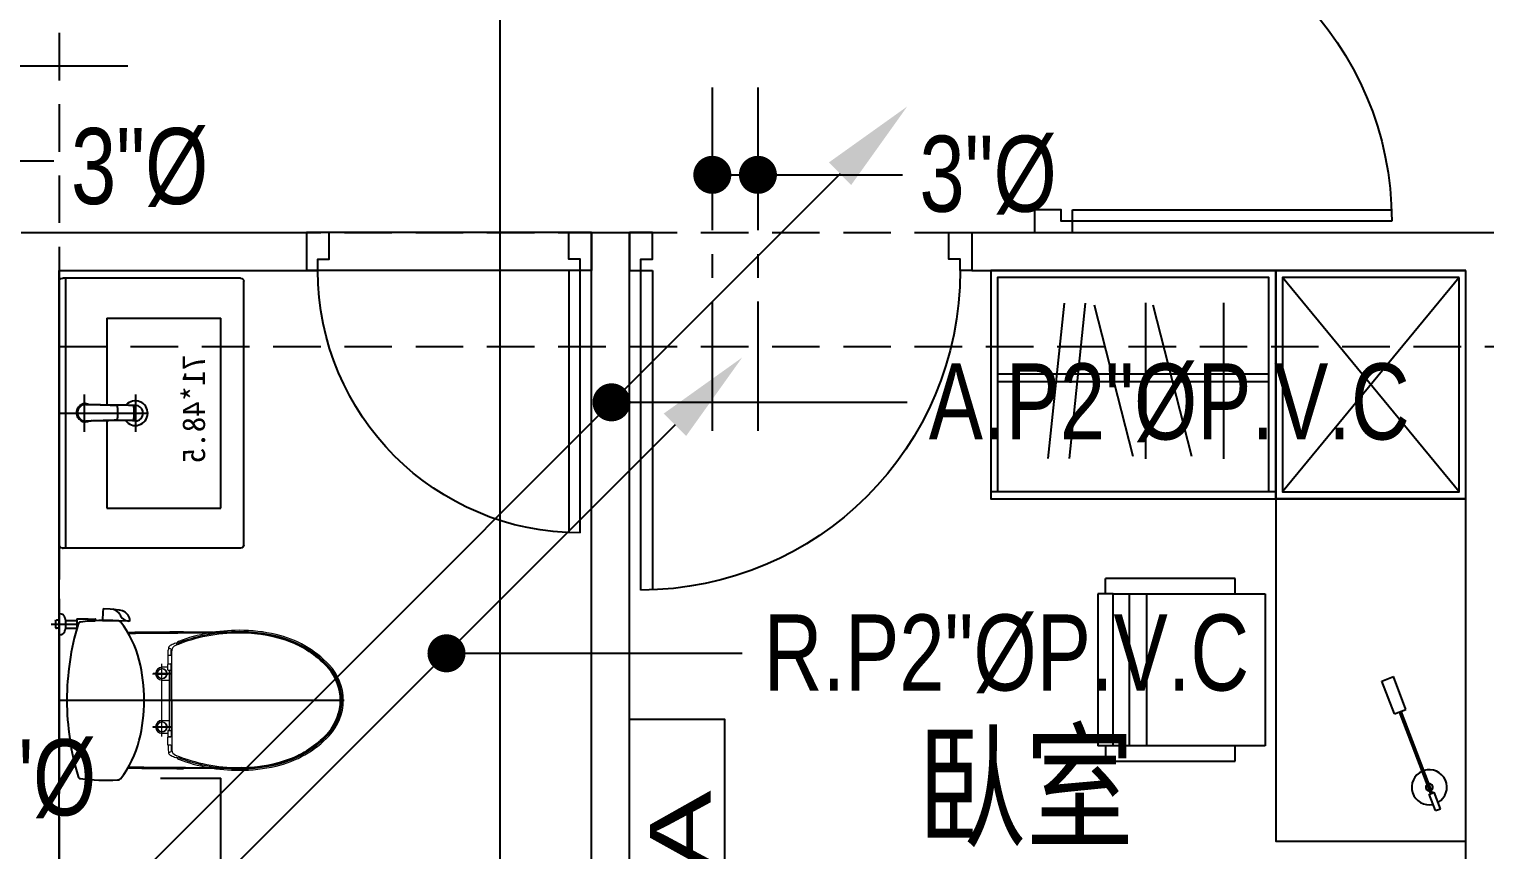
# Model space of a CAD drawing. Header units: millimetres. Extents: x 98197 to 106565, y 53890 to 60222.
# Drawn here: x 100689.2 to 101072.2, y 56473.2 to 56689 of the extents above; entities that cross this region are included whole.
import ezdxf
from ezdxf.enums import TextEntityAlignment as Align

# ---------------------------------------------------------------- set-up
doc = ezdxf.new("R2010")
doc.units = ezdxf.units.MM
doc.header["$LTSCALE"] = 50
doc.header["$MEASUREMENT"] = 0
for name, pattern in [('CENTER2', [1.125, 0.75, -0.125, 0.125, -0.125]), ('DASH_CENTER', [14, 11, -1, 1, -1]), ('HIDDEN', [0.375, 0.25, -0.125])]:
    doc.linetypes.add(name, pattern=pattern)
doc.layers.get('0').update_dxf_attribs({"color": 8, "linetype": 'CONTINUOUS'})
for name, color, linetype in [('00', 7, 'HIDDEN'), ('35', 4, 'CENTER2'), ('36雨排水', 3, 'CONTINUOUS'), ('furniture', 55, 'CONTINUOUS')]:
    doc.layers.add(name, color=color, linetype=linetype)
doc.styles.add('CHINA', font='c2', dxfattribs={"bigfont": 'china'})
doc.styles.add('NOTHING', font='c2.shx', dxfattribs={"bigfont": 'china.shx'})
doc.styles.get("Standard").update_dxf_attribs({"font": 'romand.shx', "bigfont": 'dayump.shx'})

# ---------------------------------------------------------------- blocks, each defined once
blk = doc.blocks.new('1111111')
at = {"layer": '36雨排水', "linetype": 'Continuous'}
for p, q in [((4902.82, 3830.25), (4712.61, 3640.04)), ((4842.71, 3770.15), (4920.5, 3770.15))]:
    blk.add_line(p, q, dxfattribs=at)
at = {"layer": '36雨排水', "linetype": 'Continuous', "const_width": 5}
blk.add_lwpolyline([(4840.21, 3770.15, 1), (4845.21, 3770.15, 1)], format="xyb", close=True, dxfattribs=at)
at = {"layer": '36雨排水', "linetype": 'Continuous'}
blk.add_solid([(4899.87, 3833.2), (4905.76, 3827.31), (4920.5, 3847.93)], dxfattribs=at)
at = {"layer": '36雨排水', "linetype": 'Continuous', "style": 'CHINA', "width": 0.8}
blk.add_text('R.P2"%%CP.V.C', height=20, dxfattribs=at).set_placement((4926.16, 3760.37))
blk = doc.blocks.new('6546786')
at = {"layer": '36雨排水', "color": 1, "linetype": 'Continuous'}
for p, q in [((95130.6, 56626.67), (94940.39, 56436.46)), ((95070.5, 56566.56), (95148.28, 56566.56))]:
    blk.add_line(p, q, dxfattribs=at)
at = {"layer": '36雨排水', "color": 1, "linetype": 'Continuous', "const_width": 5}
blk.add_lwpolyline([(95068, 56566.56, 1), (95073, 56566.56, 1)], format="xyb", close=True, dxfattribs=at)
at = {"layer": '36雨排水', "color": 1, "linetype": 'Continuous'}
blk.add_solid([(95127.66, 56629.62), (95133.55, 56623.72), (95148.28, 56644.35)], dxfattribs=at)
at = {"layer": '36雨排水', "color": 1, "linetype": 'Continuous', "style": 'CHINA', "width": 0.8}
blk.add_text('A.P2"%%CP.V.C', height=20, dxfattribs=at).set_placement((95153.94, 56556.79))
blk = doc.blocks.new('1111111111')
at = {"layer": '35', "color": 3, "linetype": 'Continuous'}
blk.add_lwpolyline([(2956.27, 3584.41), (2956.27, 3559.41), (3046.27, 3559.41), (3046.27, 3584.41)], close=True, dxfattribs=at)
at = {"layer": '35', "color": 4, "linetype": 'Continuous'}
blk.add_circle((3052.27, 3578.41), 6, dxfattribs=at)
at = {"layer": '35', "color": 3, "linetype": 'Continuous', "style": 'CHINA', "width": 1.5}
blk.add_text('A/C', height=16, dxfattribs=at).set_placement((3001.67, 3571.38), align=Align.MIDDLE)
blk = doc.blocks.new('*U41', base_point=(532774.96, 50158.06))
for p, q in [((532768.96, 50203.06), (532780.96, 50203.06)), ((532864.96, 50200.06), (532780.96, 50200.06)), ((532780.96, 50200.06), (532780.96, 50197.06)), ((532780.96, 50197.06), (532864.96, 50197.06)), ((532768.96, 50113.06), (532780.96, 50113.06))]:
    blk.add_line(p, q)
for points in [[(532780.96, 50203.06), (532780.96, 50200.06), (532777.96, 50200.06), (532777.96, 50197.06), (532770.96, 50197.06), (532770.96, 50203.06)], [(532780.96, 50113.06), (532780.96, 50116.06), (532777.96, 50116.06), (532777.96, 50119.06), (532770.96, 50119.06), (532770.96, 50113.06)]]:
    blk.add_lwpolyline(points)
blk.add_arc((532780.96, 50200.06), 84, 270, 360)
blk = doc.blocks.new('*U64', base_point=(71322.47, 1628.82))
for p, q in [((71353.97, 1633.82), (71353.97, 1702.82)), ((71356.97, 1702.82), (71356.97, 1633.82)), ((71284.97, 1623.82), (71284.97, 1633.82)), ((71353.97, 1633.82), (71284.97, 1633.82)), ((71356.97, 1633.82), (71353.97, 1633.82)), ((71359.97, 1633.82), (71356.97, 1633.82)), ((71359.97, 1623.82), (71359.97, 1633.82)), ((71359.97, 1623.82), (71284.97, 1623.82))]:
    blk.add_line(p, q)
for points in [[(71284.97, 1633.82), (71287.97, 1633.82), (71287.97, 1630.82), (71290.97, 1630.82), (71290.97, 1623.82), (71284.97, 1623.82)], [(71359.97, 1633.82), (71356.97, 1633.82), (71356.97, 1630.82), (71353.97, 1630.82), (71353.97, 1623.82), (71359.97, 1623.82)]]:
    blk.add_lwpolyline(points)
blk.add_arc((71356.97, 1633.82), 69, 90, 180)
blk = doc.blocks.new('*U66', base_point=(71414.97, 1628.82))
for p, q in [((71372.97, 1717.82), (71372.97, 1633.82)), ((71375.97, 1633.82), (71375.97, 1717.82)), ((71369.97, 1623.82), (71369.97, 1633.82)), ((71372.97, 1633.82), (71375.97, 1633.82)), ((71459.97, 1623.82), (71459.97, 1633.82))]:
    blk.add_line(p, q)
for points in [[(71369.97, 1633.82), (71372.97, 1633.82), (71372.97, 1630.82), (71375.97, 1630.82), (71375.97, 1623.82), (71369.97, 1623.82)], [(71459.97, 1633.82), (71456.97, 1633.82), (71456.97, 1630.82), (71453.97, 1630.82), (71453.97, 1623.82), (71459.97, 1623.82)]]:
    blk.add_lwpolyline(points)
blk.add_arc((71372.97, 1633.82), 84, 0, 90)
blk = doc.blocks.new('A$C3FEC6CE6')
at = {"layer": 'furniture'}
for p, q in [((-21.83, 31.02), (-13.22, 34.32)), ((-21.83, 31.02), (-20.67, 28)), ((-20.67, 28), (-12.07, 31.31)), ((-13.22, 34.32), (-12.07, 31.31)), ((-42.84, 21.46), (-21.33, 29.73)), ((-42.67, 21.03), (-21.16, 29.3)), ((-47.3, 20.24), (-43, 21.89)), ((-47.3, 20.24), (-46.81, 18.95)), ((-46.81, 18.95), (-42.46, 20.62)), ((-43.06, 21.87), (-42.46, 20.62))]:
    blk.add_line(p, q, dxfattribs=at)
for radius, start, end in [(4.61, 23.1574, 192.3965), (4.61, 209.6671, 18.139), (0.922, 40.5009, 191.5459), (0.922, 220.5009, 11.5459)]:
    blk.add_arc((-41.15, 21.86), radius, start, end, dxfattribs=at)
blk = doc.blocks.new('A$C761B7897')
at = {"layer": 'furniture'}
for p, q in [((-22.05, 80.4), (-22.05, 84.4)), ((-22.05, 84.4), (17.95, 84.4)), ((17.95, 80.4), (17.95, 84.4)), ((-22.05, 82.4), (-26.05, 82.4)), ((-26.05, 80.4), (-26.05, 82.4)), ((17.95, 82.4), (21.95, 82.4)), ((21.95, 82.4), (21.95, 48.27)), ((-26.05, 48.27), (-26.05, 80.4)), ((17.95, 80.4), (-22.05, 80.4)), ((-22.05, 80.4), (-22.05, 40.4)), ((17.95, 40.4), (17.95, 80.4)), ((-22.05, 76.13), (17.95, 76.13)), ((-22.05, 71.63), (17.95, 71.63)), ((-22.05, 48.27), (-26.05, 48.27)), ((21.95, 48.27), (17.95, 48.27)), ((-22.05, 40.4), (17.95, 40.4))]:
    blk.add_line(p, q, dxfattribs=at)
blk = doc.blocks.new('A$C62E31E07')
at = {"layer": 'furniture'}
for p, q in [((-41.82, 24.2), (-41.82, 95.6)), ((-39.82, 24.2), (-39.82, 95.6)), ((-62.13, 83.73), (-21.12, 83.73)), ((-61.51, 75.3), (-21.73, 65.1)), ((-62.13, 63.24), (-21.12, 63.24)), ((-61.51, 59.92), (-21.73, 49.72)), ((-62.02, 43.13), (-21.22, 47.37)), ((-62.02, 37.56), (-21.22, 41.8))]:
    blk.add_line(p, q, dxfattribs=at)
for points in [[(-72.62, 52.4), (-72.62, 97.4), (-70.82, 97.4)], [(-70.82, 97.4), (-12.62, 97.4), (-12.62, 22.4), (-70.82, 22.4)], [(-70.82, 97.4), (-70.82, 52.4)], [(-70.82, 95.6), (-14.42, 95.6), (-14.42, 24.2), (-70.82, 24.2)], [(-70.82, 52.4), (-70.82, 22.4), (-72.62, 22.4), (-72.62, 52.4)]]:
    blk.add_lwpolyline(points, dxfattribs=at)

msp = doc.modelspace()

# ---------------------------------------------------------------- linework, layer by layer
for p, q in [((100687.154, 56635.566), (100762.154, 56635.566)), ((100837.154, 56370.566), (100837.154, 56635.566)), ((100837.154, 56635.566), (100847.154, 56635.566)), ((100847.154, 56370.566), (100847.154, 56635.566)), ((100937.154, 56635.566), (101077.154, 56635.566)), ((100697.154, 56370.566), (100697.154, 56625.566)), ((100697.154, 56625.566), (100762.154, 56625.566)), ((100697.154, 56622.766), (100697.154, 56553.366)), ((100937.154, 56625.566), (101067.154, 56625.566)), ((101067.154, 56370.566), (101067.154, 56625.566)), ((100703.654, 56592.958), (100703.654, 56583.174)), ((100717.154, 56592.958), (100717.154, 56583.174)), ((100701.713, 56588.491), (100701.691, 56588.172)), ((100701.691, 56588.172), (100701.713, 56587.853)), ((100701.78, 56588.818), (100701.713, 56588.491)), ((100701.887, 56589.121), (100701.78, 56588.818)), ((100702.037, 56589.414), (100701.887, 56589.121)), ((100701.916, 56588.336), (100701.91, 56588.172)), ((100701.91, 56588.172), (100701.916, 56588.007)), ((100701.931, 56588.472), (100701.916, 56588.336)), ((100701.953, 56588.608), (100701.931, 56588.472)), ((100701.985, 56588.743), (100701.953, 56588.608)), ((100702.025, 56588.877), (100701.985, 56588.743)), ((100702.073, 56589.007), (100702.025, 56588.877)), ((100702.178, 56589.622), (100702.037, 56589.414)), ((100702.129, 56589.135), (100702.073, 56589.007)), ((100702.194, 56589.259), (100702.129, 56589.135)), ((100702.34, 56589.815), (100702.178, 56589.622)), ((100702.3, 56589.429), (100702.194, 56589.259)), ((100702.42, 56589.589), (100702.3, 56589.429)), ((100702.476, 56589.949), (100702.34, 56589.815)), ((100702.554, 56589.735), (100702.42, 56589.589)), ((100702.622, 56590.072), (100702.476, 56589.949)), ((100702.661, 56589.836), (100702.554, 56589.735)), ((100702.776, 56590.182), (100702.622, 56590.072)), ((100702.775, 56589.929), (100702.661, 56589.836)), ((100702.893, 56590.013), (100702.775, 56589.929)), ((100702.938, 56590.279), (100702.776, 56590.182)), ((100703.015, 56590.089), (100702.893, 56590.013)), ((100703.104, 56590.362), (100702.938, 56590.279)), ((100703.137, 56590.153), (100703.015, 56590.089)), ((100703.274, 56590.431), (100703.104, 56590.362)), ((100703.261, 56590.209), (100703.137, 56590.153)), ((100703.388, 56590.258), (100703.261, 56590.209)), ((100703.445, 56590.486), (100703.274, 56590.431)), ((100703.445, 56590.486), (100703.274, 56590.431)), ((100703.518, 56590.297), (100703.388, 56590.258)), ((100703.617, 56590.527), (100703.445, 56590.486)), ((100703.617, 56590.527), (100703.445, 56590.486)), ((100703.615, 56590.321), (100703.518, 56590.297)), ((100703.712, 56590.34), (100703.615, 56590.321)), ((100703.787, 56590.555), (100703.617, 56590.527)), ((100703.81, 56590.354), (100703.712, 56590.34)), ((100703.955, 56590.57), (100703.787, 56590.555)), ((100703.909, 56590.365), (100703.81, 56590.354)), ((100704.087, 56590.374), (100703.909, 56590.365)), ((100704.038, 56590.37), (100703.938, 56590.364)), ((100703.979, 56590.366), (100703.938, 56590.364)), ((100703.996, 56590.572), (100703.955, 56590.57)), ((100703.996, 56590.572), (100704.217, 56590.57)), ((100704.075, 56590.372), (100704.038, 56590.37)), ((100704.117, 56590.373), (100704.075, 56590.372)), ((100704.111, 56590.374), (100704.087, 56590.374)), ((100704.117, 56590.373), (100704.095, 56590.372)), ((100704.111, 56590.374), (100704.143, 56590.373)), ((100704.127, 56590.373), (100704.117, 56590.373)), ((100704.117, 56590.373), (100704.127, 56590.373)), ((100704.218, 56590.374), (100704.121, 56590.372)), ((100704.167, 56590.373), (100704.121, 56590.372)), ((100704.15, 56590.373), (100704.127, 56590.373)), ((100704.169, 56590.373), (100704.135, 56590.373)), ((100704.167, 56590.373), (100704.135, 56590.373)), ((100704.167, 56590.373), (100704.135, 56590.373)), ((100704.181, 56590.374), (100704.154, 56590.373)), ((100704.192, 56590.374), (100704.16, 56590.373)), ((100704.172, 56590.373), (100704.16, 56590.373)), ((100704.218, 56590.374), (100704.167, 56590.373)), ((100704.218, 56590.374), (100704.169, 56590.373)), ((100704.237, 56590.373), (100704.169, 56590.373)), ((100704.169, 56590.373), (100704.177, 56590.373)), ((100704.181, 56590.374), (100704.186, 56590.374)), ((100704.192, 56590.374), (100704.237, 56590.373)), ((100704.217, 56590.57), (100704.539, 56590.53)), ((100704.217, 56590.57), (100704.539, 56590.53)), ((100704.218, 56590.374), (100704.293, 56590.373)), ((100704.222, 56590.373), (100704.286, 56590.373)), ((100704.222, 56590.373), (100704.326, 56590.372)), ((100704.279, 56590.373), (100704.293, 56590.373)), ((100704.279, 56590.373), (100704.326, 56590.372)), ((100704.286, 56590.373), (100704.326, 56590.372)), ((100704.326, 56590.372), (100704.433, 56590.37)), ((100704.433, 56590.37), (100704.544, 56590.367)), ((100704.457, 56590.369), (100705.912, 56590.329)), ((100704.457, 56590.369), (100706.093, 56590.324)), ((100704.539, 56590.53), (100704.867, 56590.442)), ((100704.582, 56590.366), (100704.746, 56590.361)), ((100704.746, 56590.361), (100704.93, 56590.356)), ((100704.867, 56590.442), (100705.078, 56590.352)), ((100704.93, 56590.356), (100705.051, 56590.353)), ((100705.051, 56590.353), (100705.176, 56590.35)), ((100705.176, 56590.35), (100705.307, 56590.346)), ((100705.307, 56590.346), (100705.442, 56590.342)), ((100705.442, 56590.342), (100705.588, 56590.338)), ((100705.588, 56590.338), (100705.74, 56590.334)), ((100705.74, 56590.334), (100705.912, 56590.329)), ((100706.063, 56590.325), (100706.315, 56590.321)), ((100706.063, 56590.325), (100706.315, 56590.321)), ((100706.093, 56590.324), (100706.22, 56590.321)), ((100706.22, 56590.321), (100706.726, 56590.307)), ((100706.315, 56590.321), (100706.619, 56590.317)), ((100706.619, 56590.317), (100707.191, 56590.309)), ((100706.726, 56590.307), (100707.913, 56590.274)), ((100707.191, 56590.309), (100707.978, 56590.298)), ((100707.913, 56590.274), (100708.705, 56590.253)), ((100707.978, 56590.298), (100708.721, 56590.289)), ((100708.705, 56590.253), (100709.101, 56590.242)), ((100708.721, 56590.289), (100709.216, 56590.282)), ((100709.101, 56590.242), (100709.732, 56590.224)), ((100709.216, 56590.282), (100710.188, 56590.27)), ((100709.732, 56590.224), (100710.048, 56590.215)), ((100710.048, 56590.215), (100710.52, 56590.202)), ((100710.188, 56590.27), (100711.966, 56590.247)), ((100710.52, 56590.202), (100710.755, 56590.195)), ((100710.755, 56590.195), (100710.989, 56590.188)), ((100710.989, 56590.188), (100711.221, 56590.181)), ((100711.221, 56590.181), (100711.452, 56590.174)), ((100711.452, 56590.174), (100711.681, 56590.166)), ((100711.681, 56590.166), (100711.906, 56590.159)), ((100711.906, 56590.159), (100711.949, 56590.157)), ((100711.949, 56590.157), (100712.054, 56590.145)), ((100711.966, 56590.247), (100712.691, 56590.238)), ((100712.054, 56590.145), (100712.107, 56590.131)), ((100712.107, 56590.131), (100712.181, 56590.095)), ((100712.181, 56590.095), (100712.192, 56590.088)), ((100712.192, 56590.088), (100712.256, 56590.038)), ((100712.256, 56590.038), (100712.307, 56589.978)), ((100712.307, 56589.978), (100712.344, 56589.907)), ((100712.344, 56589.907), (100712.362, 56589.856)), ((100712.362, 56589.856), (100712.381, 56589.749)), ((100712.381, 56589.749), (100712.424, 56589.356)), ((100712.424, 56589.356), (100712.453, 56588.962)), ((100712.453, 56588.962), (100712.47, 56588.567)), ((100712.47, 56588.567), (100712.476, 56588.172)), ((100712.47, 56588.567), (100712.476, 56588.172)), ((100712.476, 56588.172), (100712.47, 56587.776)), ((100712.476, 56588.172), (100712.47, 56587.776)), ((100712.691, 56590.238), (100713.063, 56590.233)), ((100713.063, 56590.233), (100713.341, 56590.23)), ((100713.341, 56590.23), (100713.617, 56590.227)), ((100713.617, 56590.227), (100713.844, 56590.224)), ((100713.844, 56590.224), (100714.066, 56590.221)), ((100714.066, 56590.221), (100714.262, 56590.219)), ((100714.262, 56590.219), (100714.454, 56590.217)), ((100714.454, 56590.217), (100714.641, 56590.216)), ((100714.641, 56590.216), (100714.822, 56590.214)), ((100714.822, 56590.214), (100714.982, 56590.213)), ((100714.982, 56590.213), (100715.136, 56590.211)), ((100715.136, 56590.211), (100715.176, 56590.211)), ((100715.176, 56590.211), (100715.475, 56590.205)), ((100715.475, 56590.205), (100715.719, 56590.201)), ((100715.719, 56590.201), (100715.963, 56590.197)), ((100715.963, 56590.197), (100716.207, 56590.192)), ((100716.207, 56590.192), (100716.236, 56590.192)), ((100716.236, 56590.192), (100716.327, 56590.185)), ((100716.327, 56590.185), (100716.359, 56590.183)), ((100716.359, 56590.183), (100716.413, 56590.173)), ((100716.413, 56590.173), (100716.489, 56590.142)), ((100716.489, 56590.142), (100716.567, 56590.084)), ((100716.567, 56590.084), (100716.579, 56590.071)), ((100716.579, 56590.071), (100716.629, 56590.003)), ((100716.629, 56590.003), (100716.664, 56589.922)), ((100716.664, 56589.922), (100716.68, 56589.863)), ((100716.68, 56589.863), (100716.698, 56589.742)), ((100716.698, 56589.742), (100716.739, 56589.351)), ((100716.739, 56589.351), (100716.768, 56588.958)), ((100716.768, 56588.958), (100716.786, 56588.565)), ((100716.786, 56588.565), (100716.791, 56588.172)), ((100716.791, 56588.172), (100716.786, 56587.778)), ((100697.154, 56588.066), (100720.404, 56588.066)), ((100701.713, 56587.853), (100701.78, 56587.525)), ((100701.78, 56587.525), (100701.887, 56587.222)), ((100701.887, 56587.222), (100702.037, 56586.929)), ((100701.916, 56588.007), (100701.931, 56587.871)), ((100701.931, 56587.871), (100701.953, 56587.735)), ((100701.953, 56587.735), (100701.985, 56587.6)), ((100701.985, 56587.6), (100702.025, 56587.467)), ((100702.025, 56587.467), (100702.073, 56587.336)), ((100702.037, 56586.929), (100702.178, 56586.721)), ((100702.073, 56587.336), (100702.129, 56587.208)), ((100702.129, 56587.208), (100702.194, 56587.084)), ((100702.178, 56586.721), (100702.397, 56586.46)), ((100702.194, 56587.084), (100702.3, 56586.914)), ((100702.3, 56586.914), (100702.42, 56586.755)), ((100702.397, 56586.46), (100702.622, 56586.271)), ((100702.42, 56586.755), (100702.554, 56586.608)), ((100702.554, 56586.608), (100702.661, 56586.507)), ((100702.622, 56586.271), (100702.776, 56586.161)), ((100702.661, 56586.507), (100702.775, 56586.414)), ((100702.775, 56586.414), (100702.893, 56586.33)), ((100702.776, 56586.161), (100702.938, 56586.064)), ((100702.893, 56586.33), (100703.015, 56586.255)), ((100702.938, 56586.064), (100703.104, 56585.981)), ((100703.015, 56586.255), (100703.137, 56586.19)), ((100703.104, 56585.981), (100703.274, 56585.912)), ((100703.137, 56586.19), (100703.261, 56586.134)), ((100703.261, 56586.134), (100703.388, 56586.086)), ((100703.274, 56585.912), (100703.445, 56585.857)), ((100703.274, 56585.912), (100703.445, 56585.857)), ((100703.388, 56586.086), (100703.518, 56586.046)), ((100703.445, 56585.857), (100703.617, 56585.816)), ((100703.445, 56585.857), (100703.617, 56585.816)), ((100703.518, 56586.046), (100703.615, 56586.023)), ((100703.615, 56586.023), (100703.712, 56586.003)), ((100703.617, 56585.816), (100703.787, 56585.789)), ((100703.712, 56586.003), (100703.81, 56585.989)), ((100703.787, 56585.789), (100703.955, 56585.774)), ((100703.81, 56585.989), (100703.909, 56585.978)), ((100703.909, 56585.978), (100704.087, 56585.97)), ((100703.938, 56585.979), (100704.038, 56585.973)), ((100703.938, 56585.979), (100703.979, 56585.977)), ((100703.955, 56585.774), (100703.996, 56585.772)), ((100704.217, 56585.774), (100703.996, 56585.772)), ((100704.038, 56585.973), (100704.075, 56585.971)), ((100704.075, 56585.971), (100704.117, 56585.97)), ((100704.087, 56585.97), (100704.111, 56585.969)), ((100704.095, 56585.971), (100704.117, 56585.97)), ((100704.143, 56585.97), (100704.111, 56585.969)), ((100704.117, 56585.97), (100704.127, 56585.97)), ((100704.127, 56585.97), (100704.117, 56585.97)), ((100704.121, 56585.971), (100704.218, 56585.97)), ((100704.121, 56585.971), (100704.167, 56585.97)), ((100704.127, 56585.97), (100704.15, 56585.97)), ((100704.135, 56585.97), (100704.167, 56585.97)), ((100704.135, 56585.97), (100704.169, 56585.97)), ((100704.135, 56585.97), (100704.167, 56585.97)), ((100704.154, 56585.97), (100704.181, 56585.97)), ((100704.16, 56585.97), (100704.192, 56585.97)), ((100704.16, 56585.97), (100704.172, 56585.97)), ((100704.167, 56585.97), (100704.218, 56585.97)), ((100704.169, 56585.97), (100704.218, 56585.97)), ((100704.169, 56585.97), (100704.237, 56585.97)), ((100704.177, 56585.97), (100704.169, 56585.97)), ((100704.186, 56585.97), (100704.181, 56585.97)), ((100704.237, 56585.97), (100704.192, 56585.97)), ((100704.539, 56585.813), (100704.217, 56585.774)), ((100704.293, 56585.97), (100704.218, 56585.97)), ((100704.326, 56585.971), (100704.222, 56585.97)), ((100704.286, 56585.97), (100704.222, 56585.97)), ((100704.326, 56585.971), (100704.279, 56585.97)), ((100704.293, 56585.97), (100704.279, 56585.97)), ((100704.326, 56585.971), (100704.286, 56585.97)), ((100704.33, 56585.964), (100704.289, 56585.96)), ((100704.433, 56585.973), (100704.326, 56585.971)), ((100704.383, 56585.968), (100704.33, 56585.964)), ((100704.445, 56585.972), (100704.383, 56585.968)), ((100704.544, 56585.976), (100704.433, 56585.973)), ((100704.544, 56585.976), (100704.434, 56585.973)), ((100704.493, 56585.975), (100704.445, 56585.972)), ((100706.093, 56586.019), (100704.457, 56585.974)), ((100705.912, 56586.014), (100704.457, 56585.974)), ((100704.867, 56585.901), (100704.539, 56585.813)), ((100704.746, 56585.982), (100704.582, 56585.977)), ((100704.93, 56585.987), (100704.746, 56585.982)), ((100705.079, 56585.991), (100704.867, 56585.901)), ((100705.051, 56585.99), (100704.93, 56585.987)), ((100705.176, 56585.994), (100705.051, 56585.99)), ((100705.307, 56585.997), (100705.176, 56585.994)), ((100705.442, 56586.001), (100705.307, 56585.997)), ((100705.588, 56586.005), (100705.442, 56586.001)), ((100705.74, 56586.009), (100705.588, 56586.005)), ((100705.912, 56586.014), (100705.74, 56586.009)), ((100706.315, 56586.022), (100706.063, 56586.018)), ((100706.315, 56586.022), (100706.063, 56586.018)), ((100706.22, 56586.023), (100706.093, 56586.019)), ((100706.726, 56586.036), (100706.22, 56586.023)), ((100706.619, 56586.027), (100706.315, 56586.022)), ((100707.191, 56586.035), (100706.619, 56586.027)), ((100707.913, 56586.069), (100706.726, 56586.036)), ((100707.978, 56586.045), (100707.191, 56586.035)), ((100708.705, 56586.091), (100707.913, 56586.069)), ((100708.721, 56586.054), (100707.978, 56586.045)), ((100709.101, 56586.102), (100708.705, 56586.091)), ((100709.216, 56586.061), (100708.721, 56586.054)), ((100709.732, 56586.119), (100709.101, 56586.102)), ((100710.188, 56586.073), (100709.216, 56586.061)), ((100710.048, 56586.128), (100709.732, 56586.119)), ((100710.52, 56586.141), (100710.048, 56586.128)), ((100711.966, 56586.096), (100710.188, 56586.073)), ((100710.755, 56586.148), (100710.52, 56586.141)), ((100710.989, 56586.155), (100710.755, 56586.148)), ((100711.221, 56586.162), (100710.989, 56586.155)), ((100711.452, 56586.17), (100711.221, 56586.162)), ((100711.681, 56586.177), (100711.452, 56586.17)), ((100711.906, 56586.184), (100711.681, 56586.177)), ((100711.949, 56586.186), (100711.906, 56586.184)), ((100712.054, 56586.199), (100711.949, 56586.186)), ((100712.691, 56586.105), (100711.966, 56586.096)), ((100712.107, 56586.213), (100712.054, 56586.199)), ((100712.181, 56586.248), (100712.107, 56586.213)), ((100712.192, 56586.255), (100712.181, 56586.248)), ((100712.256, 56586.305), (100712.192, 56586.255)), ((100712.307, 56586.366), (100712.256, 56586.305)), ((100712.344, 56586.436), (100712.307, 56586.366)), ((100712.362, 56586.487), (100712.344, 56586.436)), ((100712.381, 56586.594), (100712.362, 56586.487)), ((100712.424, 56586.987), (100712.381, 56586.594)), ((100712.453, 56587.381), (100712.424, 56586.987)), ((100712.47, 56587.776), (100712.453, 56587.381)), ((100713.063, 56586.11), (100712.691, 56586.105)), ((100713.341, 56586.113), (100713.063, 56586.11)), ((100713.617, 56586.117), (100713.341, 56586.113)), ((100713.844, 56586.119), (100713.617, 56586.117)), ((100714.066, 56586.122), (100713.844, 56586.119)), ((100714.262, 56586.124), (100714.066, 56586.122)), ((100714.454, 56586.126), (100714.262, 56586.124)), ((100714.641, 56586.128), (100714.454, 56586.126)), ((100714.822, 56586.129), (100714.641, 56586.128)), ((100714.982, 56586.131), (100714.822, 56586.129)), ((100715.136, 56586.132), (100714.982, 56586.131)), ((100715.176, 56586.133), (100715.136, 56586.132)), ((100715.475, 56586.138), (100715.176, 56586.133)), ((100715.719, 56586.142), (100715.475, 56586.138)), ((100715.963, 56586.147), (100715.719, 56586.142)), ((100716.207, 56586.151), (100715.963, 56586.147)), ((100716.236, 56586.151), (100716.207, 56586.151)), ((100716.327, 56586.158), (100716.236, 56586.151)), ((100716.359, 56586.161), (100716.327, 56586.158)), ((100716.413, 56586.171), (100716.359, 56586.161)), ((100716.489, 56586.201), (100716.413, 56586.171)), ((100716.567, 56586.259), (100716.489, 56586.201)), ((100716.579, 56586.272), (100716.567, 56586.259)), ((100716.629, 56586.34), (100716.579, 56586.272)), ((100716.664, 56586.421), (100716.629, 56586.34)), ((100716.68, 56586.48), (100716.664, 56586.421)), ((100716.698, 56586.601), (100716.68, 56586.48)), ((100716.739, 56586.992), (100716.698, 56586.601)), ((100716.768, 56587.385), (100716.739, 56586.992)), ((100716.786, 56587.778), (100716.768, 56587.385)), ((100697.154, 56539.279), (100697.154, 56488.299)), ((100697.154, 56529.816), (100697.154, 56535.316)), ((100697.354, 56535.316), (100697.154, 56535.316)), ((100710.514, 56536.541), (100708.759, 56536.576)), ((100695.013, 56532.566), (100702.075, 56532.566)), ((100696.154, 56533.473), (100696.274, 56533.593)), ((100696.154, 56533.473), (100696.154, 56531.66)), ((100696.154, 56531.66), (100696.274, 56531.54)), ((100696.274, 56533.593), (100696.385, 56533.596)), ((100696.274, 56531.54), (100696.387, 56531.536)), ((100697.154, 56533.596), (100696.385, 56533.596)), ((100697.154, 56531.536), (100696.387, 56531.536)), ((100698.749, 56533.808), (100698.664, 56534.169)), ((100698.664, 56530.963), (100698.749, 56531.325)), ((100698.754, 56533.766), (100698.754, 56533.596)), ((100698.754, 56533.596), (100698.754, 56531.536)), ((100698.754, 56533.566), (100701.754, 56533.566)), ((100698.754, 56531.566), (100701.754, 56531.566)), ((100698.754, 56531.536), (100698.754, 56531.367)), ((100701.754, 56533.966), (100704.754, 56533.966)), ((100701.754, 56533.966), (100701.754, 56531.457)), ((100704.754, 56533.966), (100704.754, 56533.358)), ((100704.754, 56533.358), (100704.754, 56533.846)), ((100704.818, 56533.446), (100704.77, 56533.446)), ((100704.818, 56533.886), (100704.818, 56533.363)), ((100704.858, 56533.926), (100706.578, 56533.926)), ((100704.978, 56533.852), (100704.978, 56533.533)), ((100705.003, 56533.867), (100705.165, 56533.685)), ((100705.018, 56533.892), (100706.578, 56533.892)), ((100705.018, 56533.493), (100706.578, 56533.493)), ((100705.188, 56533.523), (100705.098, 56533.497)), ((100705.165, 56533.685), (100705.218, 56533.571)), ((100705.218, 56533.571), (100705.188, 56533.523)), ((100706.738, 56533.766), (100706.738, 56533.494)), ((100708.504, 56533.581), (100715.648, 56533.439)), ((100715.699, 56533.492), (100715.677, 56533.824)), ((100697.354, 56529.816), (100697.154, 56529.832)), ((100771.854, 56512.566), (100771.854, 56512.466))]:
    msp.add_line(p, q)
at = {"ltscale": 0.1}
for p, q in [((100697.954, 56623.566), (100698.154, 56623.566)), ((100744.854, 56623.566), (100698.154, 56623.566)), ((100698.754, 56623.566), (100698.754, 56552.566)), ((100745.654, 56553.366), (100745.654, 56622.766)), ((100709.654, 56613.066), (100709.654, 56590.226)), ((100709.654, 56613.066), (100739.654, 56613.066)), ((100739.654, 56563.066), (100739.654, 56613.066)), ((100709.654, 56586.117), (100709.654, 56563.066)), ((100709.654, 56563.066), (100739.654, 56563.066)), ((100698.154, 56552.566), (100697.954, 56552.566)), ((100697.954, 56552.566), (100698.154, 56552.566)), ((100744.854, 56552.566), (100698.154, 56552.566))]:
    msp.add_line(p, q, dxfattribs=at)
at = {"lineweight": 13}
for p, q in [((100728.008, 56527.303), (100728.008, 56527.099)), ((100725.659, 56524.266), (100725.659, 56522.266)), ((100725.779, 56524.366), (100725.759, 56524.366)), ((100726.451, 56524.366), (100725.779, 56524.366)), ((100725.805, 56524.466), (100725.805, 56525.719)), ((100726.551, 56524.466), (100726.551, 56525.719)), ((100726.758, 56512.566), (100726.758, 56525.582)), ((100725.658, 56521.266), (100724.158, 56521.266)), ((100725.658, 56521.316), (100725.658, 56522.016)), ((100725.658, 56520.566), (100725.658, 56521.316)), ((100725.758, 56522.116), (100726.537, 56522.116)), ((100725.758, 56520.466), (100725.805, 56520.466)), ((100725.759, 56522.166), (100726.45, 56522.166)), ((100725.805, 56520.466), (100726.55, 56520.466)), ((100725.805, 56520.466), (100725.936, 56520.466)), ((100726.036, 56520.366), (100726.036, 56517.916)), ((100726.55, 56512.566), (100726.55, 56522.069)), ((100724.158, 56517.866), (100726.036, 56517.866)), ((100726.036, 56517.916), (100726.036, 56507.216)), ((100726.55, 56512.566), (100726.55, 56503.064)), ((100726.758, 56512.566), (100726.758, 56499.551)), ((100724.158, 56507.266), (100726.036, 56507.266)), ((100725.658, 56503.866), (100724.158, 56503.866)), ((100725.658, 56504.566), (100725.658, 56503.816)), ((100725.758, 56504.666), (100725.805, 56504.666)), ((100725.805, 56504.666), (100725.936, 56504.666)), ((100725.805, 56504.666), (100726.55, 56504.666)), ((100726.036, 56507.216), (100726.036, 56504.766)), ((100725.658, 56503.816), (100725.658, 56503.116)), ((100725.659, 56500.866), (100725.659, 56502.866)), ((100725.758, 56503.016), (100726.537, 56503.016)), ((100725.759, 56502.966), (100726.45, 56502.966)), ((100725.779, 56500.766), (100725.759, 56500.766)), ((100726.451, 56500.766), (100725.779, 56500.766)), ((100725.805, 56500.666), (100725.805, 56499.414)), ((100726.551, 56500.666), (100726.551, 56499.414))]:
    msp.add_line(p, q, dxfattribs=at)
at = {"linetype": 'Continuous'}
for p, q in [((100737.692, 56530.391), (100729.854, 56530.469)), ((100737.692, 56494.742), (100729.854, 56494.664))]:
    msp.add_line(p, q, dxfattribs=at)
at = {"ltscale": 50}
for p, q in [((100745.154, 56530.316), (100737.692, 56530.391)), ((100745.154, 56494.816), (100737.692, 56494.742))]:
    msp.add_line(p, q, dxfattribs=at)
at = {"linetype": 'DASH_CENTER', "lineweight": 13, "ltscale": 5}
for p, q in [((100721.654, 56519.566), (100726.654, 56519.566)), ((100722.264, 56519.566), (100725.717, 56519.566)), ((100724.154, 56503.016), (100724.154, 56522.116)), ((100721.684, 56505.566), (100726.654, 56505.566))]:
    msp.add_line(p, q, dxfattribs=at)
at = {"ltscale": 3}
for p, q in [((100726.454, 56519.566), (100721.854, 56519.566)), ((100722.578, 56519.566), (100725.717, 56519.566)), ((100721.854, 56505.566), (100726.454, 56505.566)), ((100722.514, 56505.566), (100725.707, 56505.566))]:
    msp.add_line(p, q, dxfattribs=at)
at = {"linetype": 'DASH_CENTER', "ltscale": 5}
msp.add_line((100697.154, 56512.566), (100772.116, 56512.566), dxfattribs=at)
for points in [[(101067.154, 56625.566), (101017.154, 56625.566), (101017.154, 56565.566), (101067.154, 56565.566), (101067.154, 56625.566)], [(101065.354, 56567.366), (101018.954, 56623.766)], [(101065.354, 56623.766), (101018.954, 56567.366)], [(101017.154, 56565.566), (101017.154, 56475.566), (101067.154, 56475.566), (101067.154, 56565.566), (101017.154, 56565.566)]]:
    msp.add_lwpolyline(points)
msp.add_lwpolyline([(101065.354, 56623.766), (101018.954, 56623.766), (101018.954, 56567.366), (101065.354, 56567.366)], close=True)
at = {"lineweight": 13}
for centre in [(100724.173, 56519.566), (100724.169, 56505.566)]:
    msp.add_circle(centre, 1.32, dxfattribs=at)
at = {"ltscale": 0.1, "extrusion": (0, 0, -1)}
for centre, start, end in [((-100697.954, 56622.766), 0, 90), ((-100744.854, 56622.766), 90, 180), ((-100697.954, 56553.366), 270, 0), ((-100744.854, 56553.366), 180, 270)]:
    msp.add_arc(centre, 0.8, start, end, dxfattribs=at)
for centre, radius, start, end in [((100717.154, 56588.066), 3.25, 216.64528, 138.61771), ((100717.154, 56588.066), 2.05, 247.99754, 105.64608), ((100697.354, 56534.016), 1.3, 20.46157, 90), ((100696.202, 56533.586), 2.53, 13.32192, 20.46157), ((100730.732, 56533.525), 22.228, 172.22554, 179.85699), ((100708.758, 56536.526), 0.05, 88.86103, 173.25784), ((100709.637, 56518.408), 18.154, 76.90967, 87.23236), ((100710.67, 56533.873), 2.705, 28.08502, 78.15686), ((100715.672, 56536.204), 2.822, 202.00531, 265.17423), ((100712.747, 56533.286), 2.978, 10.41435, 70.35634), ((100697.354, 56531.116), 1.3, 270, 339.53843), ((100696.202, 56531.546), 2.53, 339.53843, 346.67808), ((100698.574, 56533.766), 0.18, 0.00072, 13.32192), ((100698.574, 56531.367), 0.18, 346.67808, 0.00072), ((100769.154, 56512.556), 70, 163.35634, 180), ((100702.806, 56532.391), 0.75, 97.37328, 163.35634), ((100709.254, 56482.556), 51, 86.43357, 97.37328), ((100704.77, 56533.486), 0.04, 246.42182, 270), ((100704.858, 56533.886), 0.04, 90, 180), ((100705.018, 56533.852), 0.04, 90, 180), ((100705.018, 56533.533), 0.04, 180, 270), ((100706.578, 56533.766), 0.16, 0, 90), ((100706.578, 56533.732), 0.16, 0, 90), ((100706.578, 56533.333), 0.16, 76.5396, 90), ((100709.254, 56482.556), 51, 86.12457, 86.43357), ((100712.651, 56532.692), 0.75, 38.50993, 86.12457), ((100692.736, 56516.845), 26.2, 13.78376, 38.50993), ((100715.649, 56533.489), 0.05, 268.86103, 3.86103), ((100675.254, 56512.556), 44.2, 0, 13.78376), ((100769.154, 56512.556), 70, 180, 196.64366), ((100675.254, 56512.576), 44.2, 346.21624, 0), ((100692.48, 56508.381), 26.47, 321.6433, 346.15289), ((100702.806, 56492.722), 0.75, 196.64366, 262.62672), ((100709.254, 56542.556), 51, 262.62672, 273.56643), ((100709.254, 56542.556), 51, 273.56643, 273.87543), ((100712.651, 56492.421), 0.75, 273.87543, 321.49007)]:
    msp.add_arc(centre, radius, start, end)
at = {"lineweight": 13}
for centre, radius, start, end in [((100744.458, 56485.966), 45, 90, 110.7366), ((100744.458, 56487.966), 43, 76.945, 90), ((100727.327, 56525.537), 1.735, 116.85658, 149.25374), ((100745.4, 56484.935), 46.176, 112.40031, 114.10253), ((100728.258, 56525.582), 1.5, 112.24109, 175.2583), ((100744.458, 56485.966), 44.3, 90, 112.24109), ((100727.835, 56527.552), 0.0811, 63.74792, 112.4858), ((100727.67, 56527.27), 0.407, 56.28157, 60.49049), ((100727.994, 56528.05), 0.453, 257.46083, 277.71072), ((100728.808, 56527.303), 0.8, 157.95063, 180), ((100727.225, 56533.601), 6.056, 277.87762, 277.99019), ((100728.808, 56527.303), 0.8, 110.7366, 157.93139), ((100727.225, 56533.601), 6.056, 277.99019, 290.18647), ((100728.808, 56527.303), 0.8, 157.93139, 157.95063), ((100729.208, 56527.079), 0.8, 123.25439, 166.55354), ((100729.208, 56527.079), 0.8, 110.35138, 123.25439), ((100744.458, 56485.966), 44.65, 90, 110.35138), ((100744.458, 56485.966), 44.6, 90, 109.84879), ((100744.458, 56487.966), 42.65, 76.945, 90), ((100744.458, 56487.966), 42.6, 76.945, 90), ((100744.458, 56487.966), 42.3, 76.945, 90), ((100747.847, 56502.579), 27.3, 43.53571, 76.945), ((100747.847, 56502.579), 27.6, 43.53571, 76.945), ((100747.847, 56502.579), 27.65, 43.53571, 76.945), ((100747.847, 56502.579), 28, 43.53571, 76.945), ((100725.759, 56524.266), 0.1, 90, 180), ((100725.575, 56524.475), 0.231, 332.03973, 357.94761), ((100727.394, 56525.68), 1.589, 157.9507, 178.59567), ((100725.947, 56526.39), 0.116, 163.07547, 257.00208), ((100724.478, 56521.5), 4.991, 64.98084, 73.18939), ((100726.451, 56524.466), 0.1, 270, 0), ((100727.662, 56525.734), 1.111, 164.98666, 180.76326), ((100728.258, 56525.582), 1.5, 175.2583, 180), ((100724.158, 56519.566), 1.7, 90, 270), ((100724.173, 56519.566), 1.3, 227.20382, 222.79618), ((100725.758, 56522.016), 0.1, 90, 180), ((100725.758, 56520.566), 0.1, 180, 270), ((100725.759, 56522.266), 0.1, 180, 269.99999), ((100725.936, 56520.366), 0.1, 0, 90), ((100726.45, 56522.066), 0.1, 29.99913, 90), ((100726.45, 56522.066), 0.1, 1.28639, 29.99913), ((100758.358, 56512.566), 12.8, 316.46429, 43.53571), ((100758.358, 56512.566), 13.1, 0, 43.53571), ((100758.358, 56512.566), 13.15, 316.46429, 43.53571), ((100758.358, 56512.566), 13.5, 0, 43.53571), ((100758.358, 56512.566), 13.1, 316.46429, 0), ((100758.358, 56512.566), 13.5, 316.46429, 0), ((100724.158, 56505.566), 1.7, 90, 270), ((100724.169, 56505.566), 1.3, 227.20382, 222.79618), ((100725.758, 56504.566), 0.1, 90, 180), ((100725.936, 56504.766), 0.1, 270, 0), ((100725.758, 56503.116), 0.1, 180, 270), ((100725.759, 56502.866), 0.1, 90.00001, 180), ((100725.759, 56500.866), 0.1, 180, 270), ((100725.575, 56500.658), 0.231, 2.05239, 27.96027), ((100726.45, 56503.066), 0.1, 270, 330.00087), ((100726.451, 56500.666), 0.1, 0, 90), ((100726.45, 56503.066), 0.1, 330.00087, 358.71361), ((100747.847, 56522.554), 27.3, 283.055, 316.46429), ((100747.847, 56522.554), 27.6, 283.055, 316.46429), ((100747.847, 56522.554), 27.65, 283.055, 316.46429), ((100747.847, 56522.554), 28, 283.055, 316.46429), ((100727.394, 56499.453), 1.589, 181.40433, 202.0493), ((100725.947, 56498.743), 0.116, 102.99792, 196.92453), ((100727.327, 56499.596), 1.735, 210.74626, 243.14342), ((100724.478, 56503.633), 4.991, 286.81061, 295.01916), ((100745.4, 56540.198), 46.176, 245.89747, 247.59969), ((100727.662, 56499.399), 1.111, 179.23674, 195.01334), ((100728.258, 56499.551), 1.5, 180, 184.7417), ((100728.258, 56499.551), 1.5, 184.7417, 247.75891), ((100744.458, 56539.166), 44.3, 247.75891, 270), ((100727.835, 56497.581), 0.0811, 247.5142, 296.25208), ((100727.67, 56497.862), 0.407, 299.50951, 303.71843), ((100727.994, 56497.082), 0.453, 82.28928, 102.53917), ((100727.225, 56491.532), 6.056, 82.00981, 82.12238), ((100727.225, 56491.532), 6.056, 75.29928, 82.00981), ((100728.808, 56497.83), 0.8, 202.06861, 249.2634), ((100744.458, 56539.166), 45, 249.2634, 270), ((100729.208, 56498.054), 0.8, 236.08438, 249.64862), ((100727.225, 56491.532), 6.056, 69.81353, 75.29928), ((100744.458, 56539.166), 44.65, 249.64862, 270), ((100744.458, 56539.166), 44.6, 250.15121, 270), ((100744.458, 56537.166), 42.3, 270, 283.055), ((100744.458, 56537.166), 42.6, 270, 283.055), ((100744.458, 56537.166), 42.65, 270, 283.055), ((100744.458, 56537.166), 43, 270, 283.055)]:
    msp.add_arc(centre, radius, start, end, dxfattribs=at)
at = {"linetype": 'Continuous'}
for centre, radius, start, end in [((100745.154, 54080.189), 2450.327, 90.35776, 90.700502), ((100745.154, 54080.189), 2450.127, 90.000006, 90.697798), ((100745.154, 58944.944), 2450.327, 269.29959, 269.64224), ((100745.154, 58944.944), 2450.327, 269.29959, 269.64224), ((100745.154, 58944.944), 2450.127, 269.302281, 269.814041), ((100745.154, 58944.944), 2450.127, 269.302281, 269.999996)]:
    msp.add_arc(centre, radius, start, end, dxfattribs=at)
at = {"ltscale": 50}
for centre, radius, start, end in [((100745.154, 56494.316), 36, 68.74572, 90.01697), ((100749.142, 56504.568), 25, 40.96448, 68.74573), ((100758.354, 56512.566), 12.8, 319.03551, 40.96449), ((100749.142, 56520.565), 25, 291.25427, 319.03552), ((100745.154, 56530.816), 36, 269.99998, 291.25428)]:
    msp.add_arc(centre, radius, start, end, dxfattribs=at)
at = {"layer": '00'}
for p, q in [((100697.154, 57025.566), (100697.154, 56425.566)), ((100697.154, 56635.566), (101214.654, 56635.566)), ((100697.154, 56605.566), (101214.654, 56605.566))]:
    msp.add_line(p, q, dxfattribs=at)
at = {"layer": '35'}
for p, q in [((100621.466, 56679.363), (100720.002, 56679.363)), ((100868.924, 56673.652), (100868.924, 56583.457)), ((100880.924, 56673.652), (100880.924, 56583.457))]:
    msp.add_line(p, q, dxfattribs=at)
at = {"layer": '35', "color": 1, "linetype": 'Continuous'}
for p, q in [((100670.734, 56654.363), (100695.734, 56654.363)), ((100868.924, 56650.721), (100918.924, 56650.721))]:
    msp.add_line(p, q, dxfattribs=at)
at = {"layer": '35', "color": 1, "linetype": 'Continuous', "const_width": 5}
for points in [[(100866.424, 56650.721, 1), (100871.424, 56650.721, 1)], [(100878.424, 56650.721, 1), (100883.424, 56650.721, 1)]]:
    msp.add_lwpolyline(points, format="xyb", close=True, dxfattribs=at)
at = {"layer": '36雨排水', "color": 1}
msp.add_line((100813.154, 56456.566), (100813.154, 56716.128), dxfattribs=at)
at = {"layer": '36雨排水', "color": 3, "linetype": 'Continuous'}
for p in [(100723.812, 56492.085), (100739.654, 56456.566)]:
    msp.add_line(p, (100739.654, 56492.085), dxfattribs=at)

# ---------------------------------------------------------------- block references
at = {"xscale": -1}
for name, p, rotation in [('*U41', (100957.654, 56680.566), 180), ('*U64', (100799.654, 56630.566), 180), ('*U66', (100892.154, 56630.566), 180), ('A$C62E31E07', (100919.751, 56638.188), 270), ('A$C761B7897', (101054.74, 56518.513), 90)]:
    msp.add_blockref(name, p, dxfattribs=dict(at, rotation=rotation))
at = {"rotation": 90.00000000000007}
msp.add_blockref('A$C3FEC6CE6', (101079.397, 56530.852), dxfattribs=at)
at = {"layer": '35', "linetype": 'Continuous', "xscale": -1, "rotation": 90}
msp.add_blockref('1111111111', (104431.569, 59463.834), dxfattribs=at)
at = {"layer": '36雨排水'}
msp.add_blockref('6546786', (5771.921, 24.351), dxfattribs=at)
at = {"layer": '36雨排水', "linetype": 'Continuous'}
msp.add_blockref('1111111', (95956.291, 52754.768), dxfattribs=at)

# ---------------------------------------------------------------- texts
at = {"style": 'NOTHING'}
msp.add_text('臥室', height=30, dxfattribs=at).set_placement((100922.823, 56473.807))
at = {"lineweight": 40, "extrusion": (0, 0, -1), "insert": (100732.528, 56589.147), "char_height": 6, "width": 43.84929, "attachment_point": 5, "text_direction": (0.002094, -0.999998, 0)}
msp.add_mtext('{\\fDFKai-SB|b0|i0|c136|p65;\\C5;71*48.5}', dxfattribs=at)
at = {"layer": '35', "color": 1, "linetype": 'Continuous', "style": 'CHINA', "width": 0.8}
for p in [(100700.218, 56643.035), (100923.408, 56641.023)]:
    msp.add_text('3"%%C', height=20, dxfattribs=at).set_placement(p)
at = {"layer": '36雨排水', "color": 3, "linetype": 'Continuous', "style": 'CHINA', "width": 0.8}
msp.add_text('1  "%%C', height=20, dxfattribs=at).set_placement((100658.845, 56482.31))

doc.saveas('drawing.dxf')
